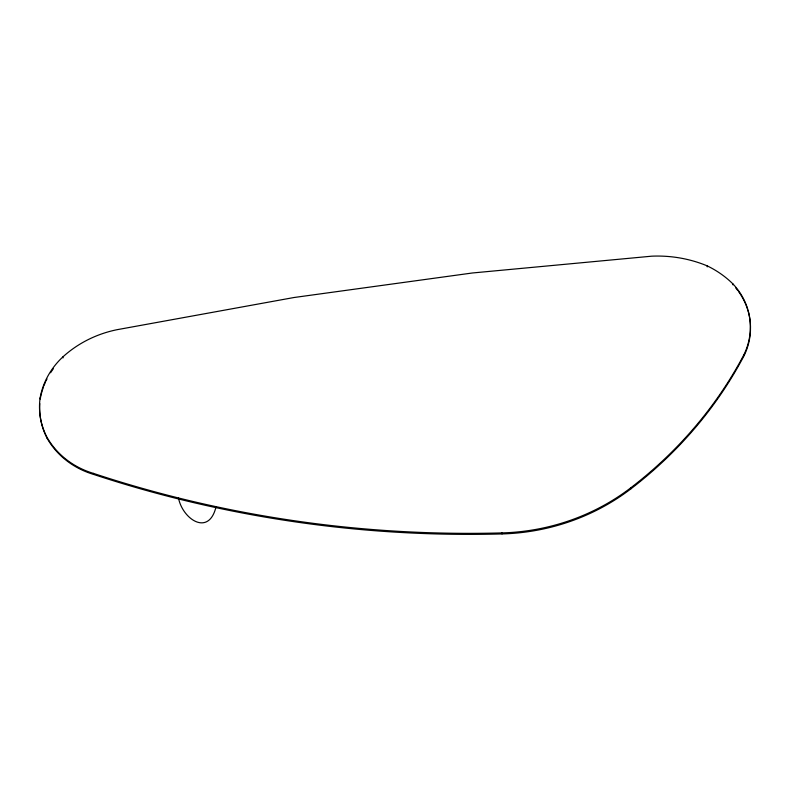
<?xml version="1.0" encoding="UTF-8"?>
<svg xmlns="http://www.w3.org/2000/svg" width="790" height="790" viewBox="0 0 790 790"><rect width="100%" height="100%" fill="white"/><g stroke="black" fill="none" stroke-linecap="round" stroke-linejoin="round"><path stroke-width="1.19" d="M216.085 506.627C208.876 537.022 182.549 519.168 178.491 497.986M42.117 391.06A80.254 73.816 -7 0 0 40.221 399.059L40.093 398.032A80.254 73.816 -7 0 1 62.914 356.873A108.635 99.925 -7 0 1 116.9 329.726L293.999 297.514L472.381 272.985L651.641 256.187A122.47 112.644 -7 0 1 707.109 265.835A99.026 91.087 -7 0 1 732.834 283.827A72.413 66.607 -7 0 1 750.372 325.826L750.312 330.022A72.413 66.607 -7 0 1 744.022 354.522L744.15 355.549A422.551 388.68 -7 0 1 631.032 488.734A207.879 191.21 -7 0 1 502.055 533.931A1126.076 1035.789 -7 0 1 93.536 474.395A82.733 76.107 -7 0 1 47.321 438.667A77.163 70.972 -7 0 1 39.767 403.581M732.834 283.827L732.952 284.854M707.109 265.835L707.238 266.862M744.022 354.522A422.551 388.68 -7 0 1 630.914 487.716L631.032 488.734M40.093 398.032A77.163 70.972 -7 0 0 47.193 437.64A82.733 76.107 -7 0 0 93.408 473.378A1126.076 1035.789 -7 0 0 501.926 532.914L502.055 533.931M93.408 473.378L93.536 474.395M62.914 356.873L63.042 357.9M47.193 437.64L47.321 438.667M630.914 487.716A207.879 191.21 -7 0 1 501.926 532.914M42.462 389.934A80.254 73.816 -7 0 1 43.628 386.587M44.052 385.481A80.254 73.816 -7 0 1 45.435 382.202M45.939 381.116A80.254 73.816 -7 0 1 46.985 378.983M50.58 372.752A80.254 73.816 -7 0 1 53.305 368.782M747.883 310.302A72.413 66.607 -7 0 1 750.5 326.843L750.441 331.05A72.413 66.607 -7 0 1 744.15 355.549M735.816 288.064A72.413 66.607 -7 0 1 737.821 290.582M738.462 291.441A72.413 66.607 -7 0 1 740.279 294.078M740.852 294.976A72.413 66.607 -7 0 1 747.567 309.305"/></g></svg>
